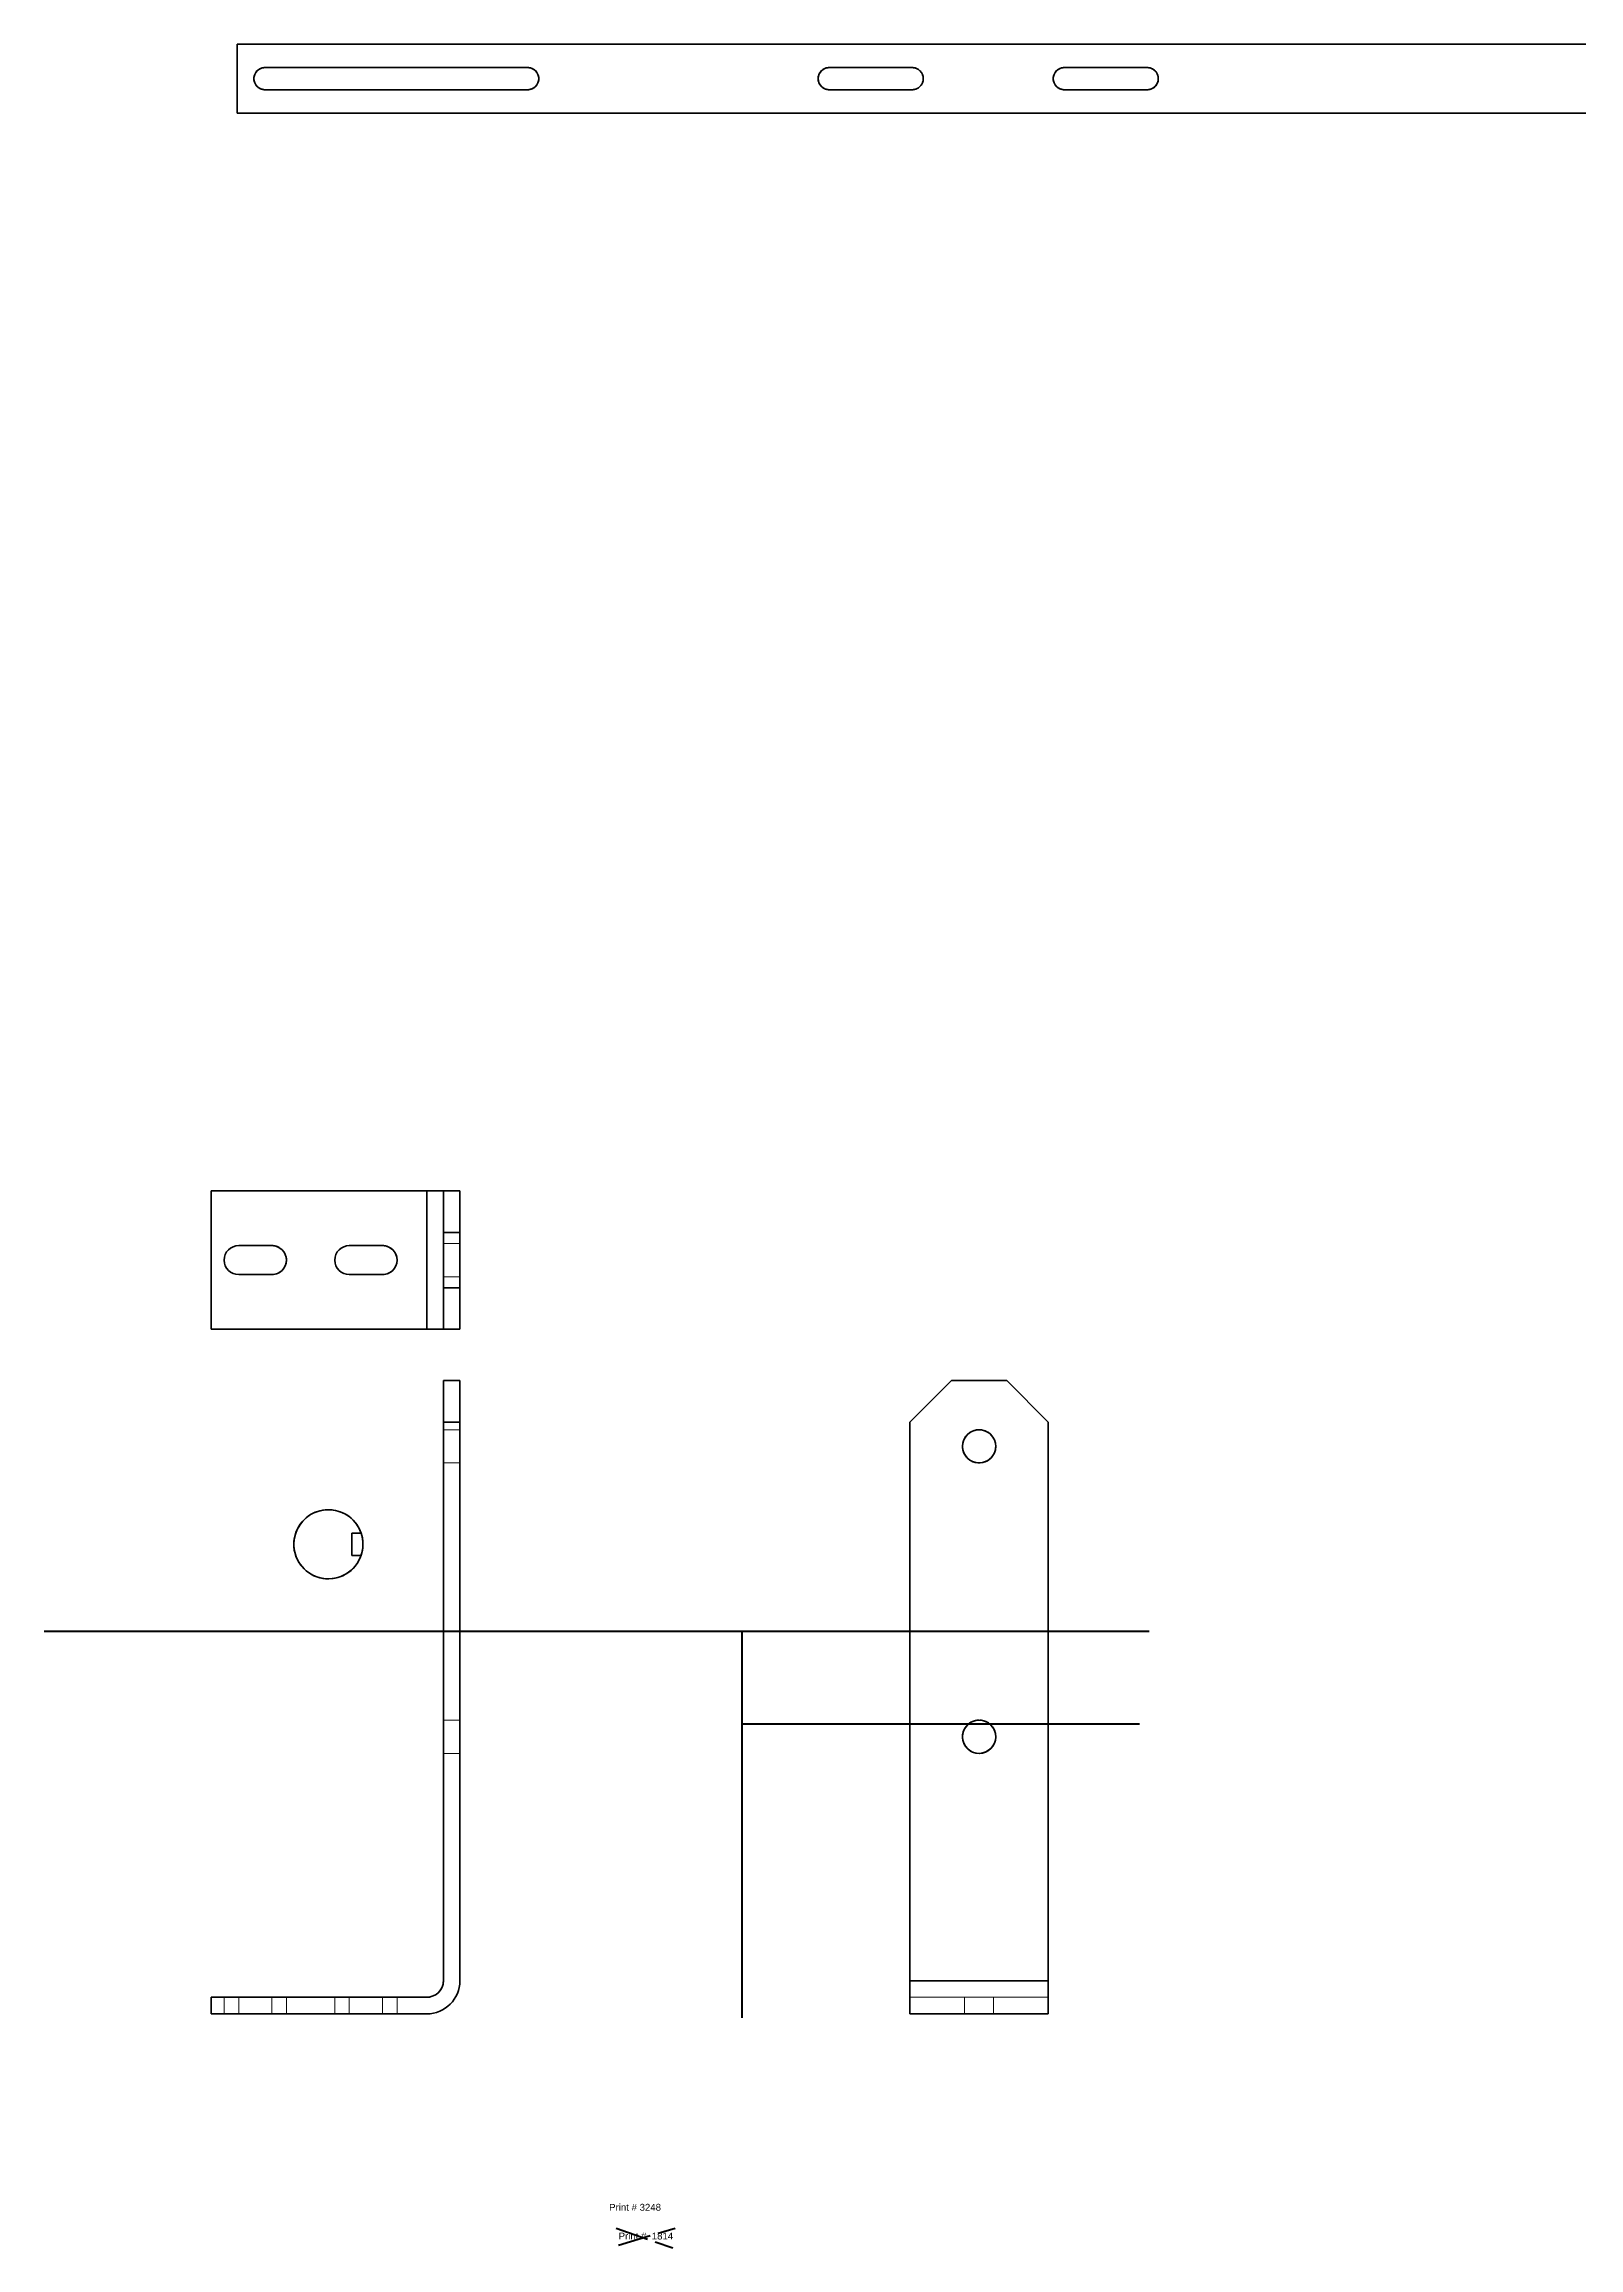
# Model space of a CAD drawing. Header units: millimetres. Extents: x 11 to 1121, y -40 to 757.
# Drawn here: x 11 to 566, y -40 to 757 of the extents above; entities that cross this region are included whole.
import ezdxf

# ---------------------------------------------------------------- set-up
doc = ezdxf.new("R2010")
doc.units = ezdxf.units.MM
doc.linetypes.add('ACAD_ISO02W100', pattern=[15, 12, -3])
for name, color, linetype, lineweight in [('Hidden Edges', 7, 'ACAD_ISO02W100', 35), ('Sketch Lines', 7, 'Continuous', 25), ('Symbols', 7, 'Continuous', 25), ('Text', 5, 'Continuous', 25), ('Visible Edges', 7, 'Continuous', 50)]:
    doc.layers.add(name, color=color, linetype=linetype, lineweight=lineweight)
doc.styles.add('Current-ISO', font='ARIAL.TTF')

# ---------------------------------------------------------------- blocks, each defined once
blk = doc.blocks.new('Print#', base_point=(211.46, 15.72))
at = {"layer": 'Sketch Lines', "linetype": 'ACAD_ISO02W100', "lineweight": 50}
for p, q in [((200.8, 19.32), (221.28, 12.13)), ((201.64, 13.09), (222.12, 19.32))]:
    blk.add_line(p, q, dxfattribs=at)
at = {"layer": 'Text', "color": 179, "lineweight": 5, "char_height": 2.4892, "attachment_point": 7, "line_spacing_factor": 0.860186, "style": 'Current-ISO'}
for s, insert in [('Print # 3248', (198.29, 25.54)), ('Print #  1814', (201.72, 15.15))]:
    blk.add_mtext(s, dxfattribs=dict(at, insert=insert))

msp = doc.modelspace()

# ---------------------------------------------------------------- linework, layer by layer
at = {"layer": 'Hidden Edges', "linetype": 'ACAD_ISO02W100', "lineweight": 18}
for p, q in [((149.02, 342.22), (149.02, 292.22)), ((161.02, 323.22), (155.02, 323.22)), ((161.02, 323.22), (155.02, 323.22)), ((155.02, 311.22), (161.02, 311.22)), ((155.02, 311.22), (161.02, 311.22)), ((161.02, 258.66), (155.02, 258.66)), ((161.02, 255.86), (155.02, 255.86)), ((155.02, 243.86), (161.02, 243.86)), ((161.02, 150.86), (155.02, 150.86)), ((155.02, 138.86), (161.02, 138.86)), ((373.72, 56.66), (323.72, 56.66)), ((75.77, 50.66), (75.77, 44.66)), ((81.02, 50.66), (81.02, 44.66)), ((81.02, 50.66), (81.02, 44.66)), ((93.02, 50.66), (93.02, 44.66)), ((93.02, 50.66), (93.02, 44.66)), ((98.27, 44.66), (98.27, 50.66)), ((115.77, 50.66), (115.77, 44.66)), ((121.02, 50.66), (121.02, 44.66)), ((121.02, 50.66), (121.02, 44.66)), ((133.02, 50.66), (133.02, 44.66)), ((133.02, 50.66), (133.02, 44.66)), ((138.27, 44.66), (138.27, 50.66)), ((373.72, 50.66), (323.72, 50.66)), ((323.72, 50.66), (373.72, 50.66)), ((343.47, 50.66), (353.97, 50.66)), ((343.47, 50.66), (343.47, 44.66)), ((343.47, 50.66), (343.47, 44.66)), ((343.47, 50.66), (353.97, 50.66)), ((343.47, 50.66), (353.97, 50.66)), ((343.47, 50.66), (343.47, 44.66)), ((343.47, 50.66), (343.47, 44.66)), ((343.47, 50.66), (353.97, 50.66)), ((353.97, 50.66), (353.97, 44.66)), ((353.97, 50.66), (353.97, 44.66)), ((353.97, 50.66), (353.97, 44.66)), ((353.97, 50.66), (353.97, 44.66))]:
    msp.add_line(p, q, dxfattribs=at)
for centre, radius, start, end in [((409.52, 744.41), 4, 12.82475, 15.68066), ((93.02, 317.22), 5.25, 71.9924, 74.21819), ((93.02, 317.22), 5.25, 56.21766, 58.46411), ((133.02, 317.22), 5.25, 72.00536, 74.23138), ((133.02, 317.22), 5.25, 36.00223, 38.97461), ((93.02, 317.22), 5.25, 11.26758, 13.52801), ((133.02, 317.22), 5.25, 9.00223, 11.27028), ((348.72, 249.86), 6, 71.60692, 73.63451), ((348.72, 249.86), 6, 57.26905, 59.29627), ((348.72, 249.86), 6, 40.90603, 43.22438), ((348.72, 249.86), 6, 10.20443, 12.24642), ((348.72, 144.86), 6, 106.36361, 108.39096), ((348.72, 144.86), 6, 86.3851, 90), ((348.72, 144.86), 6, 73.63639, 77.25133), ((348.72, 144.86), 6, 54.95513, 57.27266), ((348.72, 144.86), 6, 36.83971, 38.88317), ((348.72, 144.86), 6, 10.21103, 12.253), ((149.02, 56.66), 6, 346.86523, 348.73845)]:
    msp.add_arc(centre, radius, start, end, dxfattribs=at)
at = {"layer": 'Sketch Lines', "linetype": 'Continuous', "lineweight": 50}
for p, q in [((10.66, 183.07), (410.16, 183.07)), ((262.94, 183.07), (262.94, 43.18)), ((262.94, 149.53), (406.75, 149.53))]:
    msp.add_line(p, q, dxfattribs=at)
at = {"layer": 'Visible Edges', "linetype": 'Continuous', "lineweight": 35}
for p, q in [((80.52, 731.91), (80.52, 756.91)), ((1120.52, 756.91), (80.52, 756.91)), ((90.52, 748.41), (185.52, 748.41)), ((185.52, 748.41), (90.52, 748.41)), ((294.52, 748.41), (324.52, 748.41)), ((324.52, 748.41), (294.52, 748.41)), ((379.52, 748.41), (409.52, 748.41)), ((409.52, 748.41), (379.52, 748.41)), ((185.52, 740.41), (90.52, 740.41)), ((90.52, 740.41), (185.52, 740.41)), ((324.52, 740.41), (294.52, 740.41)), ((294.52, 740.41), (324.52, 740.41)), ((409.52, 740.41), (379.52, 740.41)), ((379.52, 740.41), (409.52, 740.41)), ((80.52, 731.91), (1120.52, 731.91)), ((71.02, 342.22), (149.02, 342.22)), ((149.02, 342.22), (71.02, 342.22)), ((71.02, 342.22), (71.02, 292.22)), ((71.02, 342.22), (71.02, 292.22)), ((161.02, 342.22), (149.02, 342.22)), ((149.02, 292.22), (149.02, 342.22)), ((155.02, 342.22), (149.02, 342.22)), ((155.02, 342.22), (155.02, 327.22)), ((161.02, 342.22), (155.02, 342.22)), ((155.02, 342.22), (155.02, 292.22)), ((161.02, 327.22), (161.02, 342.22)), ((161.02, 292.22), (161.02, 342.22)), ((155.02, 327.22), (161.02, 327.22)), ((155.02, 327.22), (155.02, 307.22)), ((161.02, 327.22), (161.02, 307.22)), ((93.02, 322.47), (81.02, 322.47)), ((81.02, 322.47), (93.02, 322.47)), ((133.02, 322.47), (121.02, 322.47)), ((121.02, 322.47), (133.02, 322.47)), ((155.02, 311.22), (155.02, 323.22)), ((155.02, 311.22), (155.02, 323.22)), ((161.02, 323.22), (161.02, 311.22)), ((161.02, 323.22), (161.02, 311.22)), ((81.02, 311.97), (93.02, 311.97)), ((93.02, 311.97), (81.02, 311.97)), ((121.02, 311.97), (133.02, 311.97)), ((133.02, 311.97), (121.02, 311.97)), ((161.02, 307.22), (155.02, 307.22)), ((155.02, 307.22), (155.02, 292.22)), ((161.02, 292.22), (161.02, 307.22)), ((71.02, 292.22), (149.02, 292.22)), ((149.02, 292.22), (71.02, 292.22)), ((161.02, 292.22), (149.02, 292.22)), ((155.02, 292.22), (149.02, 292.22)), ((155.02, 292.22), (161.02, 292.22)), ((155.02, 258.66), (155.02, 273.66)), ((155.02, 273.66), (161.02, 273.66)), ((161.02, 273.66), (155.02, 273.66)), ((155.02, 273.66), (155.02, 258.66)), ((161.02, 273.66), (161.02, 258.66)), ((161.02, 258.66), (161.02, 273.66)), ((323.72, 258.66), (338.72, 273.66)), ((338.72, 273.66), (323.72, 258.66)), ((358.72, 273.66), (338.72, 273.66)), ((358.72, 273.66), (338.72, 273.66)), ((373.72, 258.66), (358.72, 273.66)), ((358.72, 273.66), (373.72, 258.66)), ((155.02, 258.66), (161.02, 258.66)), ((155.02, 258.66), (155.02, 56.66)), ((155.02, 56.66), (155.02, 258.66)), ((155.02, 243.86), (155.02, 255.86)), ((161.02, 258.66), (161.02, 56.66)), ((161.02, 56.66), (161.02, 258.66)), ((161.02, 255.86), (161.02, 243.86)), ((323.72, 258.66), (323.72, 56.66)), ((323.72, 56.66), (323.72, 258.66)), ((373.72, 56.66), (373.72, 258.66)), ((373.72, 258.66), (373.72, 56.66)), ((121.95, 210.46), (121.95, 218.46)), ((121.95, 218.46), (125.3, 218.46)), ((121.95, 210.46), (121.95, 218.46)), ((125.3, 218.46), (121.95, 218.46)), ((125.3, 210.46), (121.95, 210.46)), ((125.3, 210.46), (121.95, 210.46)), ((155.02, 138.86), (155.02, 150.86)), ((161.02, 150.86), (161.02, 138.86)), ((323.72, 56.66), (373.72, 56.66)), ((323.72, 44.66), (323.72, 56.66)), ((323.72, 50.66), (323.72, 56.66)), ((373.72, 44.66), (373.72, 56.66)), ((373.72, 50.66), (373.72, 56.66)), ((71.02, 50.66), (149.02, 50.66)), ((71.02, 44.66), (71.02, 50.66)), ((71.02, 50.66), (71.02, 44.66)), ((149.02, 50.66), (71.02, 50.66)), ((75.77, 50.66), (81.02, 50.66)), ((93.02, 50.66), (81.02, 50.66)), ((81.02, 50.66), (93.02, 50.66)), ((93.02, 50.66), (98.27, 50.66)), ((115.77, 50.66), (121.02, 50.66)), ((133.02, 50.66), (121.02, 50.66)), ((121.02, 50.66), (133.02, 50.66)), ((133.02, 50.66), (138.27, 50.66)), ((323.72, 44.66), (323.72, 50.66)), ((373.72, 50.66), (373.72, 44.66)), ((149.02, 44.66), (71.02, 44.66)), ((71.02, 44.66), (149.02, 44.66)), ((81.02, 44.66), (75.77, 44.66)), ((81.02, 44.66), (93.02, 44.66)), ((93.02, 44.66), (81.02, 44.66)), ((98.27, 44.66), (93.02, 44.66)), ((121.02, 44.66), (115.77, 44.66)), ((121.02, 44.66), (133.02, 44.66)), ((133.02, 44.66), (121.02, 44.66)), ((138.27, 44.66), (133.02, 44.66)), ((373.72, 44.66), (323.72, 44.66)), ((373.72, 44.66), (323.72, 44.66)), ((353.97, 44.66), (343.47, 44.66)), ((353.97, 44.66), (343.47, 44.66)), ((353.97, 44.66), (343.47, 44.66)), ((353.97, 44.66), (343.47, 44.66))]:
    msp.add_line(p, q, dxfattribs=at)
for points in [[(86.52, 744.41), (86.52, 744.67), (86.55, 744.93), (86.59, 745.18), (86.65, 745.44), (86.73, 745.7), (86.82, 745.95), (86.93, 746.19), (87.06, 746.42), (87.2, 746.65), (87.35, 746.86), (87.51, 747.06), (87.69, 747.24), (87.87, 747.41), (88.07, 747.58), (88.28, 747.73), (88.5, 747.87), (88.74, 747.99), (88.98, 748.11), (89.23, 748.2), (89.48, 748.28), (89.74, 748.34), (90, 748.38), (90.26, 748.4), (90.52, 748.41)], [(90.52, 740.41), (90.26, 740.42), (90, 740.45), (89.74, 740.49), (89.48, 740.55), (89.23, 740.62), (88.98, 740.72), (88.74, 740.83), (88.5, 740.95), (88.28, 741.09), (88.07, 741.25), (87.87, 741.41), (87.69, 741.58), (87.51, 741.77), (87.35, 741.97), (87.2, 742.18), (87.06, 742.4), (86.93, 742.63), (86.82, 742.88), (86.73, 743.13), (86.65, 743.38), (86.59, 743.64), (86.55, 743.9), (86.52, 744.16), (86.52, 744.41)], [(185.52, 748.41), (185.77, 748.4), (186.03, 748.38), (186.29, 748.34), (186.55, 748.28), (186.8, 748.2), (187.05, 748.11), (187.29, 747.99), (187.53, 747.87), (187.75, 747.73), (187.96, 747.58), (188.16, 747.41), (188.34, 747.24), (188.52, 747.06), (188.68, 746.86), (188.83, 746.65), (188.97, 746.42), (189.1, 746.19), (189.21, 745.95), (189.3, 745.7), (189.38, 745.44), (189.44, 745.18), (189.48, 744.93), (189.51, 744.67), (189.52, 744.41)], [(189.52, 744.41), (189.51, 744.16), (189.48, 743.9), (189.44, 743.64), (189.38, 743.38), (189.3, 743.13), (189.21, 742.88), (189.1, 742.63), (188.97, 742.4), (188.83, 742.18), (188.68, 741.97), (188.52, 741.77), (188.34, 741.58), (188.16, 741.41), (187.96, 741.25), (187.75, 741.09), (187.53, 740.95), (187.29, 740.83), (187.05, 740.72), (186.8, 740.62), (186.55, 740.55), (186.29, 740.49), (186.03, 740.45), (185.77, 740.42), (185.52, 740.41)], [(290.52, 744.41), (290.52, 744.67), (290.55, 744.93), (290.59, 745.18), (290.65, 745.44), (290.73, 745.7), (290.82, 745.95), (290.93, 746.19), (291.06, 746.42), (291.2, 746.65), (291.35, 746.86), (291.51, 747.06), (291.69, 747.24), (291.87, 747.41), (292.07, 747.58), (292.28, 747.73), (292.5, 747.87), (292.74, 747.99), (292.98, 748.11), (293.23, 748.2), (293.48, 748.28), (293.74, 748.34), (294, 748.38), (294.26, 748.4), (294.52, 748.41)], [(294.52, 740.41), (294.26, 740.42), (294, 740.45), (293.74, 740.49), (293.48, 740.55), (293.23, 740.62), (292.98, 740.72), (292.74, 740.83), (292.5, 740.95), (292.28, 741.09), (292.07, 741.25), (291.87, 741.41), (291.69, 741.58), (291.51, 741.77), (291.35, 741.97), (291.2, 742.18), (291.06, 742.4), (290.93, 742.63), (290.82, 742.88), (290.73, 743.13), (290.65, 743.38), (290.59, 743.64), (290.55, 743.9), (290.52, 744.16), (290.52, 744.41)], [(324.52, 748.41), (324.77, 748.4), (325.03, 748.38), (325.29, 748.34), (325.55, 748.28), (325.8, 748.2), (326.05, 748.11), (326.29, 747.99), (326.53, 747.87), (326.75, 747.73), (326.96, 747.58), (327.16, 747.41), (327.34, 747.24), (327.52, 747.06), (327.68, 746.86), (327.83, 746.65), (327.97, 746.42), (328.1, 746.19), (328.21, 745.95), (328.3, 745.7), (328.38, 745.44), (328.44, 745.18), (328.48, 744.93), (328.51, 744.67), (328.52, 744.41)], [(328.52, 744.41), (328.51, 744.16), (328.48, 743.9), (328.44, 743.64), (328.38, 743.38), (328.3, 743.13), (328.21, 742.88), (328.1, 742.63), (327.97, 742.4), (327.83, 742.18), (327.68, 741.97), (327.52, 741.77), (327.34, 741.58), (327.16, 741.41), (326.96, 741.25), (326.75, 741.09), (326.53, 740.95), (326.29, 740.83), (326.05, 740.72), (325.8, 740.62), (325.55, 740.55), (325.29, 740.49), (325.03, 740.45), (324.77, 740.42), (324.52, 740.41)], [(375.52, 744.41), (375.52, 744.67), (375.55, 744.93), (375.59, 745.18), (375.65, 745.44), (375.73, 745.7), (375.82, 745.95), (375.93, 746.19), (376.06, 746.42), (376.2, 746.65), (376.35, 746.86), (376.51, 747.06), (376.69, 747.24), (376.87, 747.41), (377.07, 747.58), (377.28, 747.73), (377.5, 747.87), (377.74, 747.99), (377.98, 748.11), (378.23, 748.2), (378.48, 748.28), (378.74, 748.34), (379, 748.38), (379.26, 748.4), (379.52, 748.41)], [(379.52, 740.41), (379.26, 740.42), (379, 740.45), (378.74, 740.49), (378.48, 740.55), (378.23, 740.62), (377.98, 740.72), (377.74, 740.83), (377.5, 740.95), (377.28, 741.09), (377.07, 741.25), (376.87, 741.41), (376.69, 741.58), (376.51, 741.77), (376.35, 741.97), (376.2, 742.18), (376.06, 742.4), (375.93, 742.63), (375.82, 742.88), (375.73, 743.13), (375.65, 743.38), (375.59, 743.64), (375.55, 743.9), (375.52, 744.16), (375.52, 744.41)], [(409.52, 748.41), (409.77, 748.4), (410.03, 748.38), (410.29, 748.34), (410.55, 748.28), (410.8, 748.2), (411.05, 748.11), (411.29, 747.99), (411.53, 747.87), (411.75, 747.73), (411.96, 747.58), (412.16, 747.41), (412.34, 747.24), (412.52, 747.06), (412.68, 746.86), (412.83, 746.65), (412.97, 746.42), (413.1, 746.19), (413.21, 745.95), (413.3, 745.7), (413.38, 745.44), (413.44, 745.18), (413.48, 744.93), (413.51, 744.67), (413.52, 744.41)], [(413.52, 744.41), (413.51, 744.16), (413.48, 743.9), (413.44, 743.64), (413.38, 743.38), (413.3, 743.13), (413.21, 742.88), (413.1, 742.63), (412.97, 742.4), (412.83, 742.18), (412.68, 741.97), (412.52, 741.77), (412.34, 741.58), (412.16, 741.41), (411.96, 741.25), (411.75, 741.09), (411.53, 740.95), (411.29, 740.83), (411.05, 740.72), (410.8, 740.62), (410.55, 740.55), (410.29, 740.49), (410.03, 740.45), (409.77, 740.42), (409.52, 740.41)], [(125.3, 218.46), (125.3, 218.45), (125.31, 218.43), (125.32, 218.38), (125.34, 218.33), (125.37, 218.25), (125.4, 218.15), (125.43, 218.04), (125.47, 217.92), (125.51, 217.78), (125.55, 217.63), (125.59, 217.46), (125.63, 217.29), (125.67, 217.11), (125.71, 216.91), (125.75, 216.7), (125.79, 216.47), (125.83, 216.24), (125.86, 216), (125.89, 215.75), (125.91, 215.49), (125.93, 215.23), (125.94, 214.97), (125.95, 214.72), (125.95, 214.46)], [(125.3, 218.46), (125.3, 218.45), (125.31, 218.43), (125.32, 218.38), (125.34, 218.33), (125.37, 218.25), (125.4, 218.15), (125.43, 218.04), (125.47, 217.92), (125.51, 217.78), (125.55, 217.63), (125.59, 217.46), (125.63, 217.29), (125.67, 217.11), (125.71, 216.91), (125.75, 216.7), (125.79, 216.47), (125.83, 216.24), (125.86, 216), (125.89, 215.75), (125.91, 215.49), (125.93, 215.23), (125.94, 214.97), (125.95, 214.72), (125.95, 214.46)], [(125.95, 214.46), (125.95, 214.72), (125.94, 214.97), (125.93, 215.23), (125.91, 215.49), (125.89, 215.75), (125.86, 216), (125.83, 216.24), (125.79, 216.47), (125.75, 216.7), (125.71, 216.91), (125.67, 217.11), (125.63, 217.29), (125.59, 217.46), (125.55, 217.63), (125.51, 217.78), (125.47, 217.92), (125.43, 218.04), (125.4, 218.15), (125.37, 218.25), (125.34, 218.33), (125.32, 218.38), (125.31, 218.43), (125.3, 218.45), (125.3, 218.46)], [(125.3, 218.46), (125.3, 218.45), (125.31, 218.43), (125.32, 218.38), (125.34, 218.33), (125.37, 218.25), (125.4, 218.15), (125.43, 218.04), (125.47, 217.92), (125.51, 217.78), (125.55, 217.63), (125.59, 217.46), (125.63, 217.29), (125.67, 217.11), (125.71, 216.91), (125.75, 216.7), (125.79, 216.47), (125.83, 216.24), (125.86, 216), (125.89, 215.75), (125.91, 215.49), (125.93, 215.23), (125.94, 214.97), (125.95, 214.72), (125.95, 214.46)], [(125.95, 214.46), (125.95, 214.72), (125.94, 214.97), (125.93, 215.23), (125.91, 215.49), (125.89, 215.75), (125.86, 216), (125.83, 216.24), (125.79, 216.47), (125.75, 216.7), (125.71, 216.91), (125.67, 217.11), (125.63, 217.29), (125.59, 217.46), (125.55, 217.63), (125.51, 217.78), (125.47, 217.92), (125.43, 218.04), (125.4, 218.15), (125.37, 218.25), (125.34, 218.33), (125.32, 218.38), (125.31, 218.43), (125.3, 218.45), (125.3, 218.46)], [(125.3, 218.46), (125.3, 218.45), (125.31, 218.43), (125.32, 218.38), (125.34, 218.33), (125.37, 218.25), (125.4, 218.15), (125.43, 218.04), (125.47, 217.92), (125.51, 217.78), (125.55, 217.63), (125.59, 217.46), (125.63, 217.29), (125.67, 217.11), (125.71, 216.91), (125.75, 216.7), (125.79, 216.47), (125.83, 216.24), (125.86, 216), (125.89, 215.75), (125.91, 215.49), (125.93, 215.23), (125.94, 214.97), (125.95, 214.72), (125.95, 214.46)], [(125.95, 214.46), (125.95, 214.72), (125.94, 214.97), (125.93, 215.23), (125.91, 215.49), (125.89, 215.75), (125.86, 216), (125.83, 216.24), (125.79, 216.47), (125.75, 216.7), (125.71, 216.91), (125.67, 217.11), (125.63, 217.29), (125.59, 217.46), (125.55, 217.63), (125.51, 217.78), (125.47, 217.92), (125.43, 218.04), (125.4, 218.15), (125.37, 218.25), (125.34, 218.33), (125.32, 218.38), (125.31, 218.43), (125.3, 218.45), (125.3, 218.46)], [(125.3, 218.46), (125.3, 218.45), (125.31, 218.43), (125.32, 218.38), (125.34, 218.33), (125.37, 218.25), (125.4, 218.15), (125.43, 218.04), (125.47, 217.92), (125.51, 217.78), (125.55, 217.63), (125.59, 217.46), (125.63, 217.29), (125.67, 217.11), (125.71, 216.91), (125.75, 216.7), (125.79, 216.47), (125.83, 216.24), (125.86, 216), (125.89, 215.75), (125.91, 215.49), (125.93, 215.23), (125.94, 214.97), (125.95, 214.72), (125.95, 214.46)], [(125.95, 214.46), (125.95, 214.72), (125.94, 214.97), (125.93, 215.23), (125.91, 215.49), (125.89, 215.75), (125.86, 216), (125.83, 216.24), (125.79, 216.47), (125.75, 216.7), (125.71, 216.91), (125.67, 217.11), (125.63, 217.29), (125.59, 217.46), (125.55, 217.63), (125.51, 217.78), (125.47, 217.92), (125.43, 218.04), (125.4, 218.15), (125.37, 218.25), (125.34, 218.33), (125.32, 218.38), (125.31, 218.43), (125.3, 218.45), (125.3, 218.46)], [(125.3, 218.46), (125.3, 218.45), (125.31, 218.43), (125.32, 218.38), (125.34, 218.33), (125.37, 218.25), (125.4, 218.15), (125.43, 218.04), (125.47, 217.92), (125.51, 217.78), (125.55, 217.63), (125.59, 217.46), (125.63, 217.29), (125.67, 217.11), (125.71, 216.91), (125.75, 216.7), (125.79, 216.47), (125.83, 216.24), (125.86, 216), (125.89, 215.75), (125.91, 215.49), (125.93, 215.23), (125.94, 214.97), (125.95, 214.72), (125.95, 214.46)], [(125.95, 214.46), (125.95, 214.72), (125.94, 214.97), (125.93, 215.23), (125.91, 215.49), (125.89, 215.75), (125.86, 216), (125.83, 216.24), (125.79, 216.47), (125.75, 216.7), (125.71, 216.91), (125.67, 217.11), (125.63, 217.29), (125.59, 217.46), (125.55, 217.63), (125.51, 217.78), (125.47, 217.92), (125.43, 218.04), (125.4, 218.15), (125.37, 218.25), (125.34, 218.33), (125.32, 218.38), (125.31, 218.43), (125.3, 218.45), (125.3, 218.46)], [(125.3, 218.46), (125.3, 218.45), (125.31, 218.43), (125.32, 218.38), (125.34, 218.33), (125.37, 218.25), (125.4, 218.15), (125.43, 218.04), (125.47, 217.92), (125.51, 217.78), (125.55, 217.63), (125.59, 217.46), (125.63, 217.29), (125.67, 217.11), (125.71, 216.91), (125.75, 216.7), (125.79, 216.47), (125.83, 216.24), (125.86, 216), (125.89, 215.75), (125.91, 215.49), (125.93, 215.23), (125.94, 214.97), (125.95, 214.72), (125.95, 214.46)], [(125.95, 214.46), (125.95, 214.72), (125.94, 214.97), (125.93, 215.23), (125.91, 215.49), (125.89, 215.75), (125.86, 216), (125.83, 216.24), (125.79, 216.47), (125.75, 216.7), (125.71, 216.91), (125.67, 217.11), (125.63, 217.29), (125.59, 217.46), (125.55, 217.63), (125.51, 217.78), (125.47, 217.92), (125.43, 218.04), (125.4, 218.15), (125.37, 218.25), (125.34, 218.33), (125.32, 218.38), (125.31, 218.43), (125.3, 218.45), (125.3, 218.46)], [(125.95, 214.46), (125.95, 214.21), (125.94, 213.95), (125.93, 213.69), (125.91, 213.43), (125.89, 213.17), (125.86, 212.93), (125.83, 212.68), (125.79, 212.45), (125.75, 212.23), (125.71, 212.02), (125.67, 211.82), (125.63, 211.63), (125.59, 211.46), (125.55, 211.3), (125.51, 211.14), (125.47, 211), (125.43, 210.88), (125.4, 210.77), (125.37, 210.67), (125.34, 210.6), (125.32, 210.54), (125.31, 210.5), (125.3, 210.47), (125.3, 210.46)], [(125.95, 214.46), (125.95, 214.21), (125.94, 213.95), (125.93, 213.69), (125.91, 213.43), (125.89, 213.17), (125.86, 212.93), (125.83, 212.68), (125.79, 212.45), (125.75, 212.23), (125.71, 212.02), (125.67, 211.82), (125.63, 211.63), (125.59, 211.46), (125.55, 211.3), (125.51, 211.14), (125.47, 211), (125.43, 210.88), (125.4, 210.77), (125.37, 210.67), (125.34, 210.6), (125.32, 210.54), (125.31, 210.5), (125.3, 210.47), (125.3, 210.46)], [(125.3, 210.46), (125.3, 210.47), (125.31, 210.5), (125.32, 210.54), (125.34, 210.6), (125.37, 210.67), (125.4, 210.77), (125.43, 210.88), (125.47, 211), (125.51, 211.14), (125.55, 211.3), (125.59, 211.46), (125.63, 211.63), (125.67, 211.82), (125.71, 212.02), (125.75, 212.23), (125.79, 212.45), (125.83, 212.68), (125.86, 212.93), (125.89, 213.17), (125.91, 213.43), (125.93, 213.69), (125.94, 213.95), (125.95, 214.21), (125.95, 214.46)], [(125.95, 214.46), (125.95, 214.21), (125.94, 213.95), (125.93, 213.69), (125.91, 213.43), (125.89, 213.17), (125.86, 212.93), (125.83, 212.68), (125.79, 212.45), (125.75, 212.23), (125.71, 212.02), (125.67, 211.82), (125.63, 211.63), (125.59, 211.46), (125.55, 211.3), (125.51, 211.14), (125.47, 211), (125.43, 210.88), (125.4, 210.77), (125.37, 210.67), (125.34, 210.6), (125.32, 210.54), (125.31, 210.5), (125.3, 210.47), (125.3, 210.46)], [(125.3, 210.46), (125.3, 210.47), (125.31, 210.5), (125.32, 210.54), (125.34, 210.6), (125.37, 210.67), (125.4, 210.77), (125.43, 210.88), (125.47, 211), (125.51, 211.14), (125.55, 211.3), (125.59, 211.46), (125.63, 211.63), (125.67, 211.82), (125.71, 212.02), (125.75, 212.23), (125.79, 212.45), (125.83, 212.68), (125.86, 212.93), (125.89, 213.17), (125.91, 213.43), (125.93, 213.69), (125.94, 213.95), (125.95, 214.21), (125.95, 214.46)], [(125.95, 214.46), (125.95, 214.21), (125.94, 213.95), (125.93, 213.69), (125.91, 213.43), (125.89, 213.17), (125.86, 212.93), (125.83, 212.68), (125.79, 212.45), (125.75, 212.23), (125.71, 212.02), (125.67, 211.82), (125.63, 211.63), (125.59, 211.46), (125.55, 211.3), (125.51, 211.14), (125.47, 211), (125.43, 210.88), (125.4, 210.77), (125.37, 210.67), (125.34, 210.6), (125.32, 210.54), (125.31, 210.5), (125.3, 210.47), (125.3, 210.46)], [(125.3, 210.46), (125.3, 210.47), (125.31, 210.5), (125.32, 210.54), (125.34, 210.6), (125.37, 210.67), (125.4, 210.77), (125.43, 210.88), (125.47, 211), (125.51, 211.14), (125.55, 211.3), (125.59, 211.46), (125.63, 211.63), (125.67, 211.82), (125.71, 212.02), (125.75, 212.23), (125.79, 212.45), (125.83, 212.68), (125.86, 212.93), (125.89, 213.17), (125.91, 213.43), (125.93, 213.69), (125.94, 213.95), (125.95, 214.21), (125.95, 214.46)], [(125.95, 214.46), (125.95, 214.21), (125.94, 213.95), (125.93, 213.69), (125.91, 213.43), (125.89, 213.17), (125.86, 212.93), (125.83, 212.68), (125.79, 212.45), (125.75, 212.23), (125.71, 212.02), (125.67, 211.82), (125.63, 211.63), (125.59, 211.46), (125.55, 211.3), (125.51, 211.14), (125.47, 211), (125.43, 210.88), (125.4, 210.77), (125.37, 210.67), (125.34, 210.6), (125.32, 210.54), (125.31, 210.5), (125.3, 210.47), (125.3, 210.46)], [(125.3, 210.46), (125.3, 210.47), (125.31, 210.5), (125.32, 210.54), (125.34, 210.6), (125.37, 210.67), (125.4, 210.77), (125.43, 210.88), (125.47, 211), (125.51, 211.14), (125.55, 211.3), (125.59, 211.46), (125.63, 211.63), (125.67, 211.82), (125.71, 212.02), (125.75, 212.23), (125.79, 212.45), (125.83, 212.68), (125.86, 212.93), (125.89, 213.17), (125.91, 213.43), (125.93, 213.69), (125.94, 213.95), (125.95, 214.21), (125.95, 214.46)], [(125.95, 214.46), (125.95, 214.21), (125.94, 213.95), (125.93, 213.69), (125.91, 213.43), (125.89, 213.17), (125.86, 212.93), (125.83, 212.68), (125.79, 212.45), (125.75, 212.23), (125.71, 212.02), (125.67, 211.82), (125.63, 211.63), (125.59, 211.46), (125.55, 211.3), (125.51, 211.14), (125.47, 211), (125.43, 210.88), (125.4, 210.77), (125.37, 210.67), (125.34, 210.6), (125.32, 210.54), (125.31, 210.5), (125.3, 210.47), (125.3, 210.46)], [(125.3, 210.46), (125.3, 210.47), (125.31, 210.5), (125.32, 210.54), (125.34, 210.6), (125.37, 210.67), (125.4, 210.77), (125.43, 210.88), (125.47, 211), (125.51, 211.14), (125.55, 211.3), (125.59, 211.46), (125.63, 211.63), (125.67, 211.82), (125.71, 212.02), (125.75, 212.23), (125.79, 212.45), (125.83, 212.68), (125.86, 212.93), (125.89, 213.17), (125.91, 213.43), (125.93, 213.69), (125.94, 213.95), (125.95, 214.21), (125.95, 214.46)], [(125.95, 214.46), (125.95, 214.21), (125.94, 213.95), (125.93, 213.69), (125.91, 213.43), (125.89, 213.17), (125.86, 212.93), (125.83, 212.68), (125.79, 212.45), (125.75, 212.23), (125.71, 212.02), (125.67, 211.82), (125.63, 211.63), (125.59, 211.46), (125.55, 211.3), (125.51, 211.14), (125.47, 211), (125.43, 210.88), (125.4, 210.77), (125.37, 210.67), (125.34, 210.6), (125.32, 210.54), (125.31, 210.5), (125.3, 210.47), (125.3, 210.46)], [(125.3, 210.46), (125.3, 210.47), (125.31, 210.5), (125.32, 210.54), (125.34, 210.6), (125.37, 210.67), (125.4, 210.77), (125.43, 210.88), (125.47, 211), (125.51, 211.14), (125.55, 211.3), (125.59, 211.46), (125.63, 211.63), (125.67, 211.82), (125.71, 212.02), (125.75, 212.23), (125.79, 212.45), (125.83, 212.68), (125.86, 212.93), (125.89, 213.17), (125.91, 213.43), (125.93, 213.69), (125.94, 213.95), (125.95, 214.21), (125.95, 214.46)]]:
    msp.add_lwpolyline(points, dxfattribs=at)
for centre in [(348.72, 249.86), (348.72, 144.86)]:
    msp.add_circle(centre, 6, dxfattribs=at)
for centre, radius, start, end in [((90.52, 744.41), 4, 90, 270), ((185.52, 744.41), 4, 270, 90), ((294.52, 744.41), 4, 90, 270), ((324.52, 744.41), 4, 270, 90), ((379.52, 744.41), 4, 90, 270), ((409.52, 744.41), 4, 15.68066, 89.99476), ((409.52, 744.41), 4, 270.00524, 12.82475), ((81.02, 317.22), 5.25, 90, 270), ((81.02, 317.22), 5.25, 90, 270), ((93.02, 317.22), 5.25, 74.21819, 89.99404), ((93.02, 317.22), 5.25, 270, 90), ((93.02, 317.22), 5.25, 58.46411, 71.9924), ((93.02, 317.22), 5.25, 13.52801, 56.21766), ((121.02, 317.22), 5.25, 90, 270), ((121.02, 317.22), 5.25, 90, 270), ((133.02, 317.22), 5.25, 74.23138, 90.00767), ((133.02, 317.22), 5.25, 270, 90), ((133.02, 317.22), 5.25, 38.97461, 72.00536), ((133.02, 317.22), 5.25, 11.27028, 36.00223), ((93.02, 317.22), 5.25, 270.00596, 11.26758), ((133.02, 317.22), 5.25, 269.99233, 9.00223), ((348.72, 249.86), 6, 90, 10.20443), ((348.72, 249.86), 6, 73.63451, 90), ((348.72, 249.86), 6, 59.29627, 71.60692), ((348.72, 249.86), 6, 43.22438, 57.26905), ((348.72, 249.86), 6, 12.24642, 40.90603), ((113.45, 214.46), 12.5, 18.66292, 341.33708), ((113.45, 214.46), 12.5, 269.03905, 180), ((113.45, 214.46), 12.5, 180.96038, 192.51418), ((113.45, 214.46), 12.5, 192.99627, 256.52306), ((113.45, 214.46), 12.5, 257.00498, 267.59557), ((348.72, 144.86), 6, 108.39096, 10.21103), ((348.72, 144.86), 6, 90, 106.36361), ((348.72, 144.86), 6, 77.25133, 86.3851), ((348.72, 144.86), 6, 57.27266, 73.63639), ((348.72, 144.86), 6, 38.88317, 54.95513), ((348.72, 144.86), 6, 12.253, 36.83971), ((149.02, 56.66), 12, 270, 0), ((149.02, 56.66), 12, 270, 0), ((149.02, 56.66), 6, 270, 0), ((149.02, 56.66), 6, 348.73845, 0.00593), ((149.02, 56.66), 6, 269.9918, 346.86523)]:
    msp.add_arc(centre, radius, start, end, dxfattribs=at)

# ---------------------------------------------------------------- block references
at = {"layer": 'Symbols'}
msp.add_blockref('Print#', (228.13, -36.38), dxfattribs=at)

doc.saveas('drawing.dxf')
